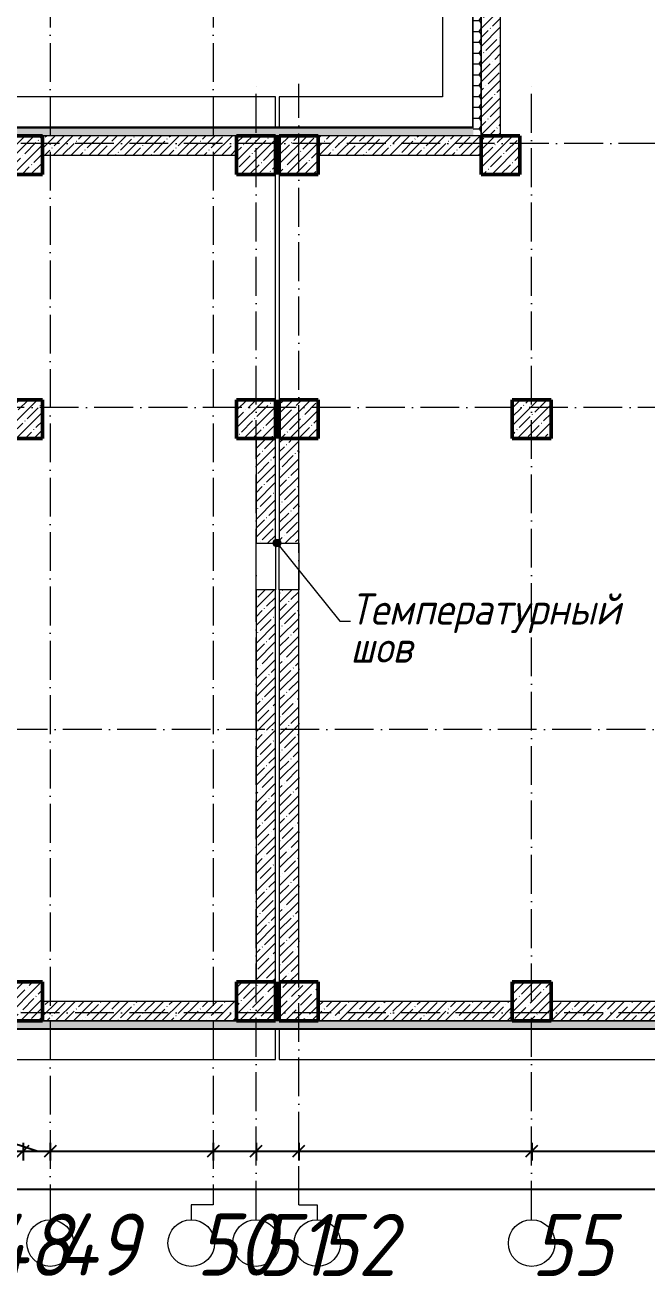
# Model space of a CAD drawing. Header units: millimetres. Extents: x -401725 to 250493, y 305116 to 802890.
# Drawn here: x -282126 to -274116, y 453809 to 469923 of the extents above; entities that cross this region are included whole.
import ezdxf

# ---------------------------------------------------------------- set-up
doc = ezdxf.new("R2010")
doc.units = ezdxf.units.MM
doc.linetypes.add('50_200_ШТРИХ_1Т_ш5_п1_п1_', pattern=[700, 500, -100, 0, -100])
for name, color, linetype, lineweight in [('A-____-____-DIMS', 7, 'Continuous', 9), ('A-FLOR-____-OTLN', 7, 'Continuous', 9), ('A-WALL-____-MCUT', 7, 'Continuous', 13), ('A-WALL-____-MCUT-1', 7, 'Continuous', 9), ('A-WALL-____-MCUT-3', 7, 'Continuous', 9), ('A-WALL-____-OTLN', 7, 'Continuous', 9), ('A-WALL-____-PATT-1', 7, 'Continuous', 9), ('A-WALL-FNSH-MCUT-1', 7, 'Continuous', 9), ('G-____-____-TEXT', 7, 'Continuous', 9), ('S-COLS-____-MCUT', 7, 'Continuous', 50), ('S-COLS-____-OTLN', 7, 'Continuous', 9), ('S-GRID-____-IDEN', 7, 'Continuous', 9), ('S-GRID-____-OTLN', 7, 'Continuous', 9), ('S-GRID-____-OTLN-1', 7, '50_200_ШТРИХ_1Т_ш5_п1_п1_', 9)]:
    doc.layers.add(name, color=color, linetype=linetype, lineweight=lineweight)
doc.styles.add('ISOCPEUR_I', font='isocpeui.ttf', dxfattribs={"width": 0.9, "height": 2.5})
doc.dimstyles.new('ISO-2_5_0_9К_БОЛЬШОЙ_ОСИ', dxfattribs={"dimscale": 304.8, "dimtxt": 248.995294, "dimasz": 0.492126, "dimexe": 0.393701, "dimexo": 0, "dimgap": 0, "dimtad": 1, "dimdec": 0, "dimzin": 0, "dimdsep": 46, "dimtxsty": 'ISOCPEUR_I', "dimblk1": 'OBLIQUE', "dimblk2": 'OBLIQUE', "dimsah": 1, "dimcen": 0.09, "dimdle": 0.393701, "dimazin": 0, "dimtfac": 1, "dimtdec": 4, "dimtix": 1, "dimtmove": 0, "dimatfit": 3, "dimfxl": 1, "dimtvp": 1, "dimtolj": 1, "dimtzin": 0, "dimarcsym": 2})
doc.dimstyles.new('ISO-2_5_0_9К_БОЛЬШОЙ_ОСИ_1', dxfattribs={"dimscale": 304.8, "dimtxt": 248.995294, "dimasz": 0.492126, "dimexe": 0.393701, "dimexo": 0, "dimgap": 0, "dimtad": 1, "dimdec": 0, "dimzin": 0, "dimdsep": 46, "dimtxsty": 'ISOCPEUR_I', "dimblk1": 'OBLIQUE', "dimblk2": 'OBLIQUE', "dimsah": 1, "dimcen": 0.09, "dimdle": 0.393701, "dimazin": 0, "dimtfac": 1, "dimtdec": 4, "dimtix": 1, "dimtmove": 1, "dimatfit": 3, "dimfxl": 1, "dimtvp": 1, "dimtolj": 1, "dimtzin": 0, "dimarcsym": 2})
pattern_1 = [(45, (-350751.34, 459015.94), (-114.04925, 114.04925), []), (45, (-350637.3, 459015.94), (-114.04925, 114.04925), [201.612, -40.322, 3.353, -36.97])]
pattern_2 = [(0, (-350751.34, 459015.94), (120.968, 69.841), [80.645, -161.29]), (120, (-350751.34, 459015.94), (-120.96808, 69.84086), [80.645, -161.29]), (60, (-350751.34, 459015.94), (-8e-05, 139.68186), [0, -161.29, 80.645, 0])]

# ---------------------------------------------------------------- blocks, each defined once
blk = doc.blocks.new('BSC_Колонна _Прямоугольная - 500х500-V59-АР1_Кладочный план подвала в осях 1-64_А-ГГ')
at = {"layer": 'S-COLS-____-OTLN'}
h = blk.add_hatch(dxfattribs=at)
h.set_pattern_fill('FP_70', color=256, style=0, pattern_type=2)
h.set_pattern_definition([(45, (-71600, 1668.96), (-114.04925, 114.04925), []), (45, (-71485.95, 1668.96), (-114.04925, 114.04925), [201.613, -40.323, 3.353, -36.97])])
h.paths.add_polyline_path([(-250, -250), (250, -250), (250, 250), (-250, 250)], flags=0)
at = {"layer": 'S-COLS-____-MCUT'}
for p, q in [((250, 250), (-250, 250)), ((-250, 250), (-250, -250)), ((250, -250), (250, 250)), ((-250, -250), (250, -250))]:
    blk.add_line(p, q, dxfattribs=at)
blk = doc.blocks.new('BSC_Колонна _Прямоугольная - 500х500-V61-АР1_Кладочный план подвала в осях 1-64_А-ГГ')
at = {"layer": 'S-COLS-____-OTLN'}
h = blk.add_hatch(dxfattribs=at)
h.set_pattern_fill('FP_72', color=256, style=0, pattern_type=2)
h.set_pattern_definition([(45, (-68600, 1668.96), (-114.04925, 114.04925), []), (45, (-68485.95, 1668.96), (-114.04925, 114.04925), [201.613, -40.323, 3.353, -36.97])])
h.paths.add_polyline_path([(-250, -250), (250, -250), (250, 250), (-250, 250)], flags=0)
at = {"layer": 'S-COLS-____-MCUT'}
for p, q in [((250, 250), (-250, 250)), ((-250, 250), (-250, -250)), ((250, -250), (250, 250)), ((-250, -250), (250, -250))]:
    blk.add_line(p, q, dxfattribs=at)
blk = doc.blocks.new('BSC_Колонна _Прямоугольная - 500х500-V62-АР1_Кладочный план подвала в осях 1-64_А-ГГ')
at = {"layer": 'S-COLS-____-OTLN'}
h = blk.add_hatch(dxfattribs=at)
h.set_pattern_fill('FP_73', color=256, style=0, pattern_type=2)
h.set_pattern_definition([(45, (-68600, -5831.04), (-114.04925, 114.04925), []), (45, (-68485.95, -5831.04), (-114.04925, 114.04925), [201.613, -40.323, 3.353, -36.97])])
h.paths.add_polyline_path([(-250, -250), (250, -250), (250, 250), (-250, 250)], flags=0)
at = {"layer": 'S-COLS-____-MCUT'}
for p, q in [((250, 250), (-250, 250)), ((-250, 250), (-250, -250)), ((250, -250), (250, 250)), ((-250, -250), (250, -250))]:
    blk.add_line(p, q, dxfattribs=at)
blk = doc.blocks.new('BSC_Колонна _Прямоугольная - 500х500-V63-АР1_Кладочный план подвала в осях 1-64_А-ГГ')
at = {"layer": 'S-COLS-____-OTLN'}
h = blk.add_hatch(dxfattribs=at)
h.set_pattern_fill('FP_74', color=256, style=0, pattern_type=2)
h.set_pattern_definition([(45, (-75150, 1668.96), (-114.04925, 114.04925), []), (45, (-75035.95, 1668.96), (-114.04925, 114.04925), [201.613, -40.323, 3.353, -36.97])])
h.paths.add_polyline_path([(-250, -250), (250, -250), (250, 250), (-250, 250)], flags=0)
at = {"layer": 'S-COLS-____-MCUT'}
for p, q in [((250, 250), (-250, 250)), ((-250, 250), (-250, -250)), ((250, -250), (250, 250)), ((-250, -250), (250, -250))]:
    blk.add_line(p, q, dxfattribs=at)
blk = doc.blocks.new('BSC_Колонна _Прямоугольная - 500х500-V64-АР1_Кладочный план подвала в осях 1-64_А-ГГ')
at = {"layer": 'S-COLS-____-OTLN'}
h = blk.add_hatch(dxfattribs=at)
h.set_pattern_fill('FP_75', color=256, style=0, pattern_type=2)
h.set_pattern_definition([(45, (-75150, -5831.04), (-114.04925, 114.04925), []), (45, (-75035.95, -5831.04), (-114.04925, 114.04925), [201.613, -40.323, 3.353, -36.97])])
h.paths.add_polyline_path([(-250, -250), (250, -250), (250, 250), (-250, 250)], flags=0)
at = {"layer": 'S-COLS-____-MCUT'}
for p, q in [((250, 250), (-250, 250)), ((-250, 250), (-250, -250)), ((250, -250), (250, 250)), ((-250, -250), (250, -250))]:
    blk.add_line(p, q, dxfattribs=at)
blk = doc.blocks.new('BSC_Колонна _Прямоугольная - 500х500-V106-АР1_Кладочный план подвала в осях 1-64_А-ГГ')
at = {"layer": 'S-COLS-____-OTLN'}
h = blk.add_hatch(dxfattribs=at)
h.set_pattern_fill('FP_118', color=256, style=0, pattern_type=2)
h.set_pattern_definition([(45, (-68600, -9231.04), (-114.04925, 114.04925), []), (45, (-68485.95, -9231.04), (-114.04925, 114.04925), [201.613, -40.323, 3.353, -36.97])])
h.paths.add_polyline_path([(-250, -250), (250, -250), (250, 250), (-250, 250)], flags=0)
at = {"layer": 'S-COLS-____-MCUT'}
for p, q in [((250, 250), (-250, 250)), ((-250, 250), (-250, -250)), ((250, -250), (250, 250)), ((-250, -250), (250, -250))]:
    blk.add_line(p, q, dxfattribs=at)
blk = doc.blocks.new('BSC_Колонна _Прямоугольная - 500х500-V121-АР1_Кладочный план подвала в осях 1-64_А-ГГ')
at = {"layer": 'S-COLS-____-OTLN'}
h = blk.add_hatch(dxfattribs=at)
h.set_pattern_fill('FP_136', color=256, style=0, pattern_type=2)
h.set_pattern_definition([(45, (-72150, 1668.96), (-114.04925, 114.04925), []), (45, (-72035.95, 1668.96), (-114.04925, 114.04925), [201.613, -40.323, 3.353, -36.97])])
h.paths.add_polyline_path([(-250, -250), (250, -250), (250, 250), (-250, 250)], flags=0)
at = {"layer": 'S-COLS-____-MCUT'}
for p, q in [((250, 250), (-250, 250)), ((-250, 250), (-250, -250)), ((250, -250), (250, 250)), ((-250, -250), (250, -250))]:
    blk.add_line(p, q, dxfattribs=at)
blk = doc.blocks.new('BSC_Колонна _Прямоугольная - 500х500-V122-АР1_Кладочный план подвала в осях 1-64_А-ГГ')
at = {"layer": 'S-COLS-____-OTLN'}
h = blk.add_hatch(dxfattribs=at)
h.set_pattern_fill('FP_137', color=256, style=0, pattern_type=2)
h.set_pattern_definition([(45, (-71600, -5831.04), (-114.04925, 114.04925), []), (45, (-71485.95, -5831.04), (-114.04925, 114.04925), [201.613, -40.323, 3.353, -36.97])])
h.paths.add_polyline_path([(-250, -250), (250, -250), (250, 250), (-250, 250)], flags=0)
at = {"layer": 'S-COLS-____-MCUT'}
for p, q in [((250, 250), (-250, 250)), ((-250, 250), (-250, -250)), ((250, -250), (250, 250)), ((-250, -250), (250, -250))]:
    blk.add_line(p, q, dxfattribs=at)
blk = doc.blocks.new('BSC_Колонна _Прямоугольная - 500х500-V123-АР1_Кладочный план подвала в осях 1-64_А-ГГ')
at = {"layer": 'S-COLS-____-OTLN'}
h = blk.add_hatch(dxfattribs=at)
h.set_pattern_fill('FP_138', color=256, style=0, pattern_type=2)
h.set_pattern_definition([(45, (-72150, -9231.04), (-114.04925, 114.04925), []), (45, (-72035.95, -9231.04), (-114.04925, 114.04925), [201.613, -40.323, 3.353, -36.97])])
h.paths.add_polyline_path([(-250, -250), (250, -250), (250, 250), (-250, 250)], flags=0)
at = {"layer": 'S-COLS-____-MCUT'}
for p, q in [((250, 250), (-250, 250)), ((-250, 250), (-250, -250)), ((250, -250), (250, 250)), ((-250, -250), (250, -250))]:
    blk.add_line(p, q, dxfattribs=at)
blk = doc.blocks.new('BSC_Колонна _Прямоугольная - 500х500-V124-АР1_Кладочный план подвала в осях 1-64_А-ГГ')
at = {"layer": 'S-COLS-____-OTLN'}
h = blk.add_hatch(dxfattribs=at)
h.set_pattern_fill('FP_139', color=256, style=0, pattern_type=2)
h.set_pattern_definition([(45, (-71600, -9231.04), (-114.04925, 114.04925), []), (45, (-71485.95, -9231.04), (-114.04925, 114.04925), [201.613, -40.323, 3.353, -36.97])])
h.paths.add_polyline_path([(-250, -250), (250, -250), (250, 250), (-250, 250)], flags=0)
at = {"layer": 'S-COLS-____-MCUT'}
for p, q in [((250, 250), (-250, 250)), ((-250, 250), (-250, -250)), ((250, -250), (250, 250)), ((-250, -250), (250, -250))]:
    blk.add_line(p, q, dxfattribs=at)
blk = doc.blocks.new('BSC_Колонна _Прямоугольная - 500х500-V140-АР1_Кладочный план подвала в осях 1-64_А-ГГ')
at = {"layer": 'S-COLS-____-OTLN'}
h = blk.add_hatch(dxfattribs=at)
h.set_pattern_fill('FP_156', color=256, style=0, pattern_type=2)
h.set_pattern_definition([(45, (-72150, -5831.04), (-114.04925, 114.04925), []), (45, (-72035.95, -5831.04), (-114.04925, 114.04925), [201.613, -40.323, 3.353, -36.97])])
h.paths.add_polyline_path([(-250, -250), (250, -250), (250, 250), (-250, 250)], flags=0)
at = {"layer": 'S-COLS-____-MCUT'}
for p, q in [((250, 250), (-250, 250)), ((-250, 250), (-250, -250)), ((250, -250), (250, 250)), ((-250, -250), (250, -250))]:
    blk.add_line(p, q, dxfattribs=at)
blk = doc.blocks.new('BSC_Колонна _Прямоугольная - 500х500-V151-АР1_Кладочный план подвала в осях 1-64_А-ГГ')
at = {"layer": 'S-COLS-____-OTLN'}
h = blk.add_hatch(dxfattribs=at)
h.set_pattern_fill('FP_169', color=256, style=0, pattern_type=2)
h.set_pattern_definition([(45, (-74750, -9231.04), (-114.04925, 114.04925), []), (45, (-74635.95, -9231.04), (-114.04925, 114.04925), [201.613, -40.323, 3.353, -36.97])])
h.paths.add_polyline_path([(-250, -250), (250, -250), (250, 250), (-250, 250)], flags=0)
at = {"layer": 'S-COLS-____-MCUT'}
for p, q in [((250, 250), (-250, 250)), ((-250, 250), (-250, -250)), ((250, -250), (250, 250)), ((-250, -250), (250, -250))]:
    blk.add_line(p, q, dxfattribs=at)
blk = doc.blocks.new('Ось сетки - Круг_Ø6_00__ISO-2_5_0_9K_-25732049-АР1_Кладочный план подвала в осях 1-64_А-ГГ')
at = {"layer": 'S-GRID-____-IDEN'}
blk.add_circle((0, 0), 3, dxfattribs=at)
blk = doc.blocks.new('_Oblique')
at = {"color": 0, "linetype": 'ByBlock', "lineweight": -2}
blk.add_line((-0.5, -0.5), (0.5, 0.5), dxfattribs=at)
blk = doc.blocks.new('*D8145')
at = {"layer": 'A-____-____-DIMS', "color": 0, "lineweight": -2, "transparency": 16777216}
for p, q in [((-288271, 455417), (-282031, 455417)), ((-288151, 455523), (-288151, 455297)), ((-282151, 455523), (-282151, 455297))]:
    blk.add_line(p, q, dxfattribs=at)
at = {"layer": 'Defpoints', "color": 0, "transparency": 16777216}
for p in [(-288151, 455523), (-282151, 455523), (-282151, 455417)]:
    blk.add_point(p, dxfattribs=at)
at = {"layer": 'A-____-____-DIMS', "color": 0, "lineweight": -2, "transparency": 16777216, "xscale": 150, "yscale": 150, "zscale": 150, "rotation": 180}
blk.add_blockref('_Oblique', (-288151, 455417), dxfattribs=at)
at = {"layer": 'A-____-____-DIMS', "color": 0, "lineweight": -2, "transparency": 16777216, "xscale": 150, "yscale": 150, "zscale": 150}
blk.add_blockref('_Oblique', (-282151, 455417), dxfattribs=at)
at = {"layer": 'A-____-____-DIMS', "color": 0, "transparency": 16777216, "insert": (-285151, 455419), "char_height": 2.5, "width": 758.48, "attachment_point": 5, "style": 'ISOCPEUR_I'}
blk.add_mtext('\\A1;6000', dxfattribs=at)
blk = doc.blocks.new('*D8146')
at = {"layer": 'A-____-____-DIMS', "color": 0, "lineweight": -2, "transparency": 16777216}
for p, q in [((-282461, 455577), (-282466, 455577)), ((-281976, 455417), (-282461, 455577)), ((-282271, 455417), (-281681, 455417)), ((-282151, 455523), (-282151, 455297)), ((-281801, 455523), (-281801, 455297))]:
    blk.add_line(p, q, dxfattribs=at)
at = {"layer": 'Defpoints', "color": 0, "transparency": 16777216}
for p in [(-282151, 455523), (-281801, 455523), (-281801, 455417)]:
    blk.add_point(p, dxfattribs=at)
at = {"layer": 'A-____-____-DIMS', "color": 0, "lineweight": -2, "transparency": 16777216, "xscale": 150, "yscale": 150, "zscale": 150, "rotation": 180}
blk.add_blockref('_Oblique', (-282151, 455417), dxfattribs=at)
at = {"layer": 'A-____-____-DIMS', "color": 0, "lineweight": -2, "transparency": 16777216, "xscale": 150, "yscale": 150, "zscale": 150}
blk.add_blockref('_Oblique', (-281801, 455417), dxfattribs=at)
at = {"layer": 'A-____-____-DIMS', "color": 0, "transparency": 16777216, "insert": (-283030, 455581), "char_height": 2.5, "width": 568.86, "attachment_point": 1, "line_spacing_factor": 1.149209, "style": 'ISOCPEUR_I'}
blk.add_mtext('\\A1;350', dxfattribs=at)
blk = doc.blocks.new('*D8147')
at = {"layer": 'A-____-____-DIMS', "color": 0, "lineweight": -2, "transparency": 16777216}
for p, q in [((-281921, 455417), (-279581, 455417)), ((-281801, 455523), (-281801, 455297)), ((-279701, 455523), (-279701, 455297))]:
    blk.add_line(p, q, dxfattribs=at)
at = {"layer": 'Defpoints', "color": 0, "transparency": 16777216}
for p in [(-281801, 455523), (-279701, 455523), (-279701, 455417)]:
    blk.add_point(p, dxfattribs=at)
at = {"layer": 'A-____-____-DIMS', "color": 0, "lineweight": -2, "transparency": 16777216, "xscale": 150, "yscale": 150, "zscale": 150, "rotation": 180}
blk.add_blockref('_Oblique', (-281801, 455417), dxfattribs=at)
at = {"layer": 'A-____-____-DIMS', "color": 0, "lineweight": -2, "transparency": 16777216, "xscale": 150, "yscale": 150, "zscale": 150}
blk.add_blockref('_Oblique', (-279701, 455417), dxfattribs=at)
at = {"layer": 'A-____-____-DIMS', "color": 0, "transparency": 16777216, "insert": (-280751, 455419), "char_height": 2.5, "width": 701.02, "attachment_point": 5, "style": 'ISOCPEUR_I'}
blk.add_mtext('\\A1;2100', dxfattribs=at)
blk = doc.blocks.new('*D8148')
at = {"layer": 'A-____-____-DIMS', "color": 0, "lineweight": -2, "transparency": 16777216}
for p, q in [((-279821, 455417), (-279031, 455417)), ((-279701, 455523), (-279701, 455297)), ((-279151, 455523), (-279151, 455297))]:
    blk.add_line(p, q, dxfattribs=at)
at = {"layer": 'Defpoints', "color": 0, "transparency": 16777216}
for p in [(-279701, 455523), (-279151, 455523), (-279151, 455417)]:
    blk.add_point(p, dxfattribs=at)
at = {"layer": 'A-____-____-DIMS', "color": 0, "lineweight": -2, "transparency": 16777216, "xscale": 150, "yscale": 150, "zscale": 150, "rotation": 180}
blk.add_blockref('_Oblique', (-279701, 455417), dxfattribs=at)
at = {"layer": 'A-____-____-DIMS', "color": 0, "lineweight": -2, "transparency": 16777216, "xscale": 150, "yscale": 150, "zscale": 150}
blk.add_blockref('_Oblique', (-279151, 455417), dxfattribs=at)
at = {"layer": 'A-____-____-DIMS', "color": 0, "transparency": 16777216, "insert": (-279426, 455419), "char_height": 2.5, "width": 568.86, "attachment_point": 5, "style": 'ISOCPEUR_I'}
blk.add_mtext('\\A1;550', dxfattribs=at)
blk = doc.blocks.new('*D8149')
at = {"layer": 'A-____-____-DIMS', "color": 0, "lineweight": -2, "transparency": 16777216}
for p, q in [((-279271, 455417), (-278481, 455417)), ((-279151, 455523), (-279151, 455297)), ((-278601, 455523), (-278601, 455297))]:
    blk.add_line(p, q, dxfattribs=at)
at = {"layer": 'Defpoints', "color": 0, "transparency": 16777216}
for p in [(-279151, 455523), (-278601, 455523), (-278601, 455417)]:
    blk.add_point(p, dxfattribs=at)
at = {"layer": 'A-____-____-DIMS', "color": 0, "lineweight": -2, "transparency": 16777216, "xscale": 150, "yscale": 150, "zscale": 150, "rotation": 180}
blk.add_blockref('_Oblique', (-279151, 455417), dxfattribs=at)
at = {"layer": 'A-____-____-DIMS', "color": 0, "lineweight": -2, "transparency": 16777216, "xscale": 150, "yscale": 150, "zscale": 150}
blk.add_blockref('_Oblique', (-278601, 455417), dxfattribs=at)
at = {"layer": 'A-____-____-DIMS', "color": 0, "transparency": 16777216, "insert": (-278876, 455419), "char_height": 2.5, "width": 568.86, "attachment_point": 5, "style": 'ISOCPEUR_I'}
blk.add_mtext('\\A1;550', dxfattribs=at)
blk = doc.blocks.new('*D8150')
at = {"layer": 'A-____-____-DIMS', "color": 0, "lineweight": -2, "transparency": 16777216}
for p, q in [((-278721, 455417), (-275481, 455417)), ((-278601, 455523), (-278601, 455297)), ((-275601, 455523), (-275601, 455297))]:
    blk.add_line(p, q, dxfattribs=at)
at = {"layer": 'Defpoints', "color": 0, "transparency": 16777216}
for p in [(-278601, 455523), (-275601, 455523), (-275601, 455417)]:
    blk.add_point(p, dxfattribs=at)
at = {"layer": 'A-____-____-DIMS', "color": 0, "lineweight": -2, "transparency": 16777216, "xscale": 150, "yscale": 150, "zscale": 150, "rotation": 180}
blk.add_blockref('_Oblique', (-278601, 455417), dxfattribs=at)
at = {"layer": 'A-____-____-DIMS', "color": 0, "lineweight": -2, "transparency": 16777216, "xscale": 150, "yscale": 150, "zscale": 150}
blk.add_blockref('_Oblique', (-275601, 455417), dxfattribs=at)
at = {"layer": 'A-____-____-DIMS', "color": 0, "transparency": 16777216, "insert": (-277101, 455419), "char_height": 2.5, "width": 758.48, "attachment_point": 5, "style": 'ISOCPEUR_I'}
blk.add_mtext('\\A1;3000', dxfattribs=at)
blk = doc.blocks.new('*D8151')
at = {"layer": 'A-____-____-DIMS', "color": 0, "lineweight": -2, "transparency": 16777216}
for p, q in [((-275721, 455417), (-269331, 455417)), ((-275601, 455523), (-275601, 455297)), ((-269451, 455523), (-269451, 455297))]:
    blk.add_line(p, q, dxfattribs=at)
at = {"layer": 'Defpoints', "color": 0, "transparency": 16777216}
for p in [(-275601, 455523), (-269451, 455523), (-269451, 455417)]:
    blk.add_point(p, dxfattribs=at)
at = {"layer": 'A-____-____-DIMS', "color": 0, "lineweight": -2, "transparency": 16777216, "xscale": 150, "yscale": 150, "zscale": 150, "rotation": 180}
blk.add_blockref('_Oblique', (-275601, 455417), dxfattribs=at)
at = {"layer": 'A-____-____-DIMS', "color": 0, "lineweight": -2, "transparency": 16777216, "xscale": 150, "yscale": 150, "zscale": 150}
blk.add_blockref('_Oblique', (-269451, 455417), dxfattribs=at)
at = {"layer": 'A-____-____-DIMS', "color": 0, "transparency": 16777216, "insert": (-272526, 455419), "char_height": 2.5, "width": 701.02, "attachment_point": 5, "style": 'ISOCPEUR_I'}
blk.add_mtext('\\A1;6150', dxfattribs=at)
blk = doc.blocks.new('*D8157')
at = {"layer": 'A-____-____-DIMS', "color": 0, "lineweight": -2, "transparency": 16777216}
for p, q in [((-353221, 454929), (-249481, 454929)), ((-353101, 455035), (-353101, 454809)), ((-249601, 455035), (-249601, 454809))]:
    blk.add_line(p, q, dxfattribs=at)
at = {"layer": 'Defpoints', "color": 0, "transparency": 16777216}
for p in [(-353101, 455035), (-249601, 455035), (-249601, 454929)]:
    blk.add_point(p, dxfattribs=at)
at = {"layer": 'A-____-____-DIMS', "color": 0, "lineweight": -2, "transparency": 16777216, "xscale": 150, "yscale": 150, "zscale": 150, "rotation": 180}
blk.add_blockref('_Oblique', (-353101, 454929), dxfattribs=at)
at = {"layer": 'A-____-____-DIMS', "color": 0, "lineweight": -2, "transparency": 16777216, "xscale": 150, "yscale": 150, "zscale": 150}
blk.add_blockref('_Oblique', (-249601, 454929), dxfattribs=at)
at = {"layer": 'A-____-____-DIMS', "color": 0, "transparency": 16777216, "insert": (-301351, 454930), "char_height": 2.5, "width": 1080.26, "attachment_point": 5, "style": 'ISOCPEUR_I'}
blk.add_mtext('\\A1;103500', dxfattribs=at)

msp = doc.modelspace()

# ---------------------------------------------------------------- hatches: boundary and pattern name
at = {"layer": 'A-WALL-____-PATT-1'}
h = msp.add_hatch(dxfattribs=at)
h.set_pattern_fill('FP_91', color=256, style=0, pattern_type=2)
h.set_pattern_definition(pattern_2)
h.paths.add_polyline_path([(-276353.3432, 468498.983), (-276253.3432, 468498.983), (-276253.3432, 471411.983), (-276251.3432, 471411.983), (-276251.3432, 471419.983), (-276353.3432, 471419.983), (-276353.3432, 468598.983)], flags=0)
h = msp.add_hatch(dxfattribs=at)
h.set_pattern_fill('FP_1', color=256, style=0, pattern_type=2)
h.set_pattern_definition(pattern_1)
h.paths.add_polyline_path([(-276001.3432, 468496.983), (-276001.3432, 471346.983), (-276251.3432, 471346.983), (-276251.3432, 468496.983)], flags=0)
h = msp.add_hatch(dxfattribs=at)
h.set_pattern_fill('FP_91', color=256, style=0, pattern_type=2)
h.set_pattern_definition(pattern_2)
h.paths.add_polyline_path([(-276361.3432, 468496.983), (-276353.3432, 468496.983), (-276353.3432, 468598.983), (-327199.3432, 468598.983), (-327199.3432, 468498.983), (-276361.3432, 468498.983)], flags=0)
h = msp.add_hatch(dxfattribs=at)
h.set_pattern_fill('FP_1', color=256, style=0, pattern_type=2)
h.set_pattern_definition(pattern_1)
h.paths.add_polyline_path([(-279401.3432, 468246.983), (-279401.3432, 468496.983), (-281901.3432, 468496.983), (-281901.3432, 468246.983), (-280066.582, 468246.983)], flags=0)
h = msp.add_hatch(dxfattribs=at)
h.set_pattern_fill('FP_1', color=256, style=0, pattern_type=2)
h.set_pattern_definition(pattern_1)
h.paths.add_polyline_path([(-276531.5755, 468246.983), (-276251.3432, 468246.983), (-276251.3432, 468496.983), (-278351.3432, 468496.983), (-278351.3432, 468246.983)], flags=0)
h = msp.add_hatch(dxfattribs=at)
h.set_pattern_fill('FP_1', color=256, style=0, pattern_type=2)
h.set_pattern_definition(pattern_1)
h.paths.add_polyline_path([(-278901.3432, 457596.983), (-278901.3432, 462646.983), (-279151.3432, 462646.983), (-279151.3432, 457596.983)], flags=0)
h.paths.add_polyline_path([(-279151.3432, 463246.983), (-278901.3432, 463246.983), (-278901.3432, 464596.983), (-279151.3432, 464596.983)], flags=0)
h = msp.add_hatch(dxfattribs=at)
h.set_pattern_fill('FP_1', color=256, style=0, pattern_type=2)
h.set_pattern_definition(pattern_1)
h.paths.add_polyline_path([(-278851.3432, 457596.983), (-278601.3432, 457596.983), (-278601.3432, 462646.983), (-278851.3432, 462646.983)], flags=0)
h.paths.add_polyline_path([(-278601.3432, 463246.983), (-278601.3432, 464596.983), (-278851.3432, 464596.983), (-278851.3432, 463246.983)], flags=0)
h = msp.add_hatch(dxfattribs=at)
h.set_pattern_fill('FP_1', color=256, style=0, pattern_type=2)
h.set_pattern_definition(pattern_1)
h.paths.add_polyline_path([(-279401.3432, 457096.983), (-279401.3432, 457346.983), (-281901.3432, 457346.983), (-281901.3432, 457096.983), (-280066.582, 457096.983)], flags=0)
h = msp.add_hatch(dxfattribs=at)
h.set_pattern_fill('FP_1', color=256, style=0, pattern_type=2)
h.set_pattern_definition(pattern_1)
h.paths.add_polyline_path([(-275851.3432, 457096.983), (-275851.3432, 457346.983), (-278351.3432, 457346.983), (-278351.3432, 457096.983)], flags=0)
h = msp.add_hatch(dxfattribs=at)
h.set_pattern_fill('FP_1', color=256, style=0, pattern_type=2)
h.set_pattern_definition(pattern_1)
h.paths.add_polyline_path([(-269851.3432, 457096.983), (-269851.3432, 457346.983), (-275351.3432, 457346.983), (-275351.3432, 457096.983), (-272996.5691, 457096.983)], flags=0)
h = msp.add_hatch(dxfattribs=at)
h.set_pattern_fill('FP_91', color=256, style=0, pattern_type=2)
h.set_pattern_definition(pattern_2)
h.paths.add_polyline_path([(-249399.3432, 456994.983), (-249399.3432, 457094.983), (-353203.3432, 457094.983), (-353203.3432, 456994.983), (-251786.5304, 456994.983)], flags=0)
at = {"layer": 'G-____-____-TEXT'}
h = msp.add_hatch(color=256, dxfattribs=at)
edge = h.paths.add_edge_path(flags=0)
edge.add_arc((-278881.3488, 463251.3472), 50, 0, 360)

# ---------------------------------------------------------------- linework, layer by layer
at = {"layer": 'A-FLOR-____-OTLN'}
for p, q in [((-276751.3432, 470846.983), (-276751.3432, 468996.983)), ((-278901.3432, 468996.983), (-312401.3432, 468996.983)), ((-278901.3432, 468606.983), (-278901.3432, 468996.983)), ((-278851.3432, 468996.983), (-278851.3432, 468606.983)), ((-276751.3432, 468996.983), (-278851.3432, 468996.983)), ((-278901.3432, 465096.983), (-278901.3432, 467996.983)), ((-278851.3432, 467996.983), (-278851.3432, 465096.983)), ((-278901.3432, 456596.983), (-278901.3432, 456986.983)), ((-278851.3432, 456986.983), (-278851.3432, 456596.983)), ((-312401.3432, 456596.983), (-278901.3432, 456596.983)), ((-278851.3432, 456596.983), (-249001.3432, 456596.983))]:
    msp.add_line(p, q, dxfattribs=at)
at = {"layer": 'A-WALL-____-MCUT'}
for p, q in [((-276361.3432, 471411.983), (-276361.3432, 468606.983)), ((-276353.3432, 468598.983), (-276353.3432, 471419.983)), ((-327099.3432, 468598.983), (-276353.3432, 468598.983)), ((-276361.3432, 468606.983), (-327091.3432, 468606.983)), ((-353311.3432, 456986.983), (-249391.3432, 456986.983)), ((-249399.3432, 456994.983), (-353303.3432, 456994.983))]:
    msp.add_line(p, q, dxfattribs=at)
at = {"layer": 'A-WALL-____-MCUT-1'}
for p, q in [((-276251.3432, 471346.983), (-276251.3432, 468496.983)), ((-276001.3432, 468496.983), (-276001.3432, 471346.983)), ((-279401.3432, 468496.983), (-281901.3432, 468496.983)), ((-276251.3432, 468496.983), (-278351.3432, 468496.983)), ((-281901.3432, 468246.983), (-279401.3432, 468246.983)), ((-278351.3432, 468246.983), (-276251.3432, 468246.983)), ((-279151.3432, 464596.983), (-279151.3432, 463246.983)), ((-278901.3432, 463246.983), (-278901.3432, 464596.983)), ((-278851.3432, 464596.983), (-278851.3432, 463246.983)), ((-278601.3432, 463246.983), (-278601.3432, 464596.983)), ((-279151.3432, 463246.983), (-278901.3432, 463246.983)), ((-278851.3432, 463246.983), (-278601.3432, 463246.983)), ((-279151.3432, 462646.983), (-279151.3432, 457596.983)), ((-278901.3432, 462646.983), (-279151.3432, 462646.983)), ((-278901.3432, 457596.983), (-278901.3432, 462646.983)), ((-278851.3432, 462646.983), (-278851.3432, 457596.983)), ((-278601.3432, 462646.983), (-278851.3432, 462646.983)), ((-278601.3432, 457596.983), (-278601.3432, 462646.983)), ((-279401.3432, 457346.983), (-281901.3432, 457346.983)), ((-275851.3432, 457346.983), (-278351.3432, 457346.983)), ((-269851.3432, 457346.983), (-275351.3432, 457346.983)), ((-281901.3432, 457096.983), (-279401.3432, 457096.983)), ((-278351.3432, 457096.983), (-275851.3432, 457096.983)), ((-275351.3432, 457096.983), (-269851.3432, 457096.983))]:
    msp.add_line(p, q, dxfattribs=at)
at = {"layer": 'A-WALL-____-MCUT-3'}
for p, q in [((-276253.3432, 468496.983), (-276253.3432, 471521.983)), ((-327201.3432, 468498.983), (-276251.3432, 468498.983)), ((-276353.3432, 468498.983), (-276353.3432, 468496.983)), ((-249499.3432, 457094.983), (-353203.3432, 457094.983))]:
    msp.add_line(p, q, dxfattribs=at)
at = {"layer": 'A-WALL-____-OTLN'}
for p, q in [((-279151.3432, 462646.983), (-279151.3432, 463246.983)), ((-278901.3432, 463246.983), (-278901.3432, 462646.983)), ((-278851.3432, 462646.983), (-278851.3432, 463246.983)), ((-278601.3432, 463246.983), (-278601.3432, 462646.983))]:
    msp.add_line(p, q, dxfattribs=at)
at = {"layer": 'A-WALL-FNSH-MCUT-1'}
for p, q in [((-278901.3432, 468496.983), (-278851.3432, 468496.983)), ((-278851.3432, 457096.983), (-278901.3432, 457096.983))]:
    msp.add_line(p, q, dxfattribs=at)
at = {"layer": 'G-____-____-TEXT'}
for p, q in [((-278881.3488, 463251.3472), (-278073.2953, 462243.9638)), ((-278073.2953, 462243.9638), (-277935.0059, 462243.9638))]:
    msp.add_line(p, q, dxfattribs=at)
msp.add_circle((-278881.3488, 463251.3472), 50, dxfattribs=at)
at = {"layer": 'S-GRID-____-OTLN'}
for p, q in [((-279985.5981, 454723.7281), (-279985.5981, 454533.3346)), ((-279701.3432, 454723.7281), (-279985.5981, 454723.7281)), ((-278601.3432, 454723.7281), (-278361.5491, 454723.7281)), ((-278361.5491, 454723.7281), (-278361.5491, 454533.3346))]:
    msp.add_line(p, q, dxfattribs=at)
at = {"layer": 'S-GRID-____-OTLN-1'}
for p, q in [((-281801.3432, 508896.9006), (-281801.3432, 454533.3346)), ((-279701.3432, 508896.9006), (-279701.3432, 454723.7281)), ((-279151.3432, 454533.3346), (-279151.3432, 469166.4803)), ((-278601.3432, 454723.7281), (-278601.3432, 469166.4803)), ((-275601.3432, 454533.3346), (-275601.3432, 469166.4803)), ((-246676.9366, 468396.983), (-355213.8729, 468396.983)), ((-260432.5559, 464996.983), (-355420.1134, 464996.983)), ((-246832.7496, 460846.983), (-355420.1134, 460846.983)), ((-246676.9366, 457196.983), (-355420.1134, 457196.983))]:
    msp.add_line(p, q, dxfattribs=at)

# ---------------------------------------------------------------- block references
at = {"layer": 'S-COLS-____-OTLN'}
for name, p in [('BSC_Колонна _Прямоугольная - 500х500-V106-АР1_Кладочный план подвала в осях 1-64_А-ГГ', (-282151.3432, 468246.983)), ('BSC_Колонна _Прямоугольная - 500х500-V124-АР1_Кладочный план подвала в осях 1-64_А-ГГ', (-279151.3432, 468246.983)), ('BSC_Колонна _Прямоугольная - 500х500-V123-АР1_Кладочный план подвала в осях 1-64_А-ГГ', (-278601.3432, 468246.983)), ('BSC_Колонна _Прямоугольная - 500х500-V151-АР1_Кладочный план подвала в осях 1-64_А-ГГ', (-276001.3432, 468246.983)), ('BSC_Колонна _Прямоугольная - 500х500-V62-АР1_Кладочный план подвала в осях 1-64_А-ГГ', (-282151.3432, 464846.983)), ('BSC_Колонна _Прямоугольная - 500х500-V122-АР1_Кладочный план подвала в осях 1-64_А-ГГ', (-279151.3432, 464846.983)), ('BSC_Колонна _Прямоугольная - 500х500-V140-АР1_Кладочный план подвала в осях 1-64_А-ГГ', (-278601.3432, 464846.983)), ('BSC_Колонна _Прямоугольная - 500х500-V64-АР1_Кладочный план подвала в осях 1-64_А-ГГ', (-275601.3432, 464846.983)), ('BSC_Колонна _Прямоугольная - 500х500-V61-АР1_Кладочный план подвала в осях 1-64_А-ГГ', (-282151.3432, 457346.983)), ('BSC_Колонна _Прямоугольная - 500х500-V59-АР1_Кладочный план подвала в осях 1-64_А-ГГ', (-279151.3432, 457346.983)), ('BSC_Колонна _Прямоугольная - 500х500-V121-АР1_Кладочный план подвала в осях 1-64_А-ГГ', (-278601.3432, 457346.983)), ('BSC_Колонна _Прямоугольная - 500х500-V63-АР1_Кладочный план подвала в осях 1-64_А-ГГ', (-275601.3432, 457346.983))]:
    msp.add_blockref(name, p, dxfattribs=at)
at = {"layer": 'S-GRID-____-IDEN', "xscale": 99.99999999999993, "yscale": 99.99999999999993, "zscale": 99.99999999999993, "rotation": 180}
for p in [(-281801.3432, 454233.3346), (-279985.5981, 454233.3346)]:
    msp.add_blockref('Ось сетки - Круг_Ø6_00__ISO-2_5_0_9K_-25732049-АР1_Кладочный план подвала в осях 1-64_А-ГГ', p, dxfattribs=at)
at = {"layer": 'S-GRID-____-IDEN', "xscale": 99.99999999999993, "yscale": 99.99999999999993, "zscale": 99.99999999999993}
for p in [(-279151.3432, 454233.3346), (-278361.5491, 454233.3346), (-275601.3432, 454233.3346)]:
    msp.add_blockref('Ось сетки - Круг_Ø6_00__ISO-2_5_0_9K_-25732049-АР1_Кладочный план подвала в осях 1-64_А-ГГ', p, dxfattribs=at)

# ---------------------------------------------------------------- texts
at = {"layer": 'G-____-____-TEXT', "char_height": 400, "attachment_point": 1, "style": 'ISOCPEUR_I'}
for s, insert, width in [('Температурный', (-277935.0059, 462599.818), 2763.416813), ('шов', (-277935.0059, 462110.3388), 656.582063)]:
    msp.add_mtext(s, dxfattribs=dict(at, insert=insert, width=width))
at = {"layer": 'S-GRID-____-IDEN', "char_height": 800, "attachment_point": 1, "style": 'ISOCPEUR_I'}
for s, insert, width in [('48', (-282635.1827, 454609.363), 425.696062), ('49', (-281743.0498, 454614.522), 425.696062), ('50', (-279918.3046, 454614.522), 404.0505), ('51', (-279130.7564, 454609.363), 346.329), ('52', (-278364.8123, 454609.363), 404.0505), ('55', (-275604.6064, 454609.363), 404.0505)]:
    msp.add_mtext(s, dxfattribs=dict(at, insert=insert, width=width))

# ---------------------------------------------------------------- dimensions: what is measured, and where the dimension line sits
at = {"layer": 'A-____-____-DIMS'}
dim = msp.add_linear_dim(base=(-281801.3432, 455417.418), p1=(-282151.3432, 455523.484), p2=(-281801.3432, 455523.484), dimstyle='ISO-2_5_0_9К_БОЛЬШОЙ_ОСИ_1', override={"dimtxt": 400, "dimpost": '<>', "dimfxl": 350}, dxfattribs=at)
dim.commit()
dim.dimension.update_dxf_attribs({"geometry": '*D8146', "text_midpoint": (-282460.9688, 455577.3653), "dimtype": 160})
for base, p1, p2, override, picture, middle in [((-282151.3432, 455417.418), (-288151.3432, 455523.484), (-282151.3432, 455523.484), {"dimtxt": 400, "dimpost": '<>', "dimfxl": 6000}, '*D8145', (-285151.3432, 455418.668)), ((-279701.3432, 455417.418), (-281801.3432, 455523.484), (-279701.3432, 455523.484), {"dimtxt": 400, "dimpost": '<>', "dimfxl": 2100}, '*D8147', (-280751.3432, 455418.668)), ((-279151.3432, 455417.418), (-279701.3432, 455523.484), (-279151.3432, 455523.484), {"dimtxt": 400, "dimpost": '<>', "dimfxl": 550}, '*D8148', (-279426.3432, 455418.668)), ((-278601.3432, 455417.418), (-279151.3432, 455523.484), (-278601.3432, 455523.484), {"dimtxt": 400, "dimpost": '<>', "dimfxl": 550}, '*D8149', (-278876.3432, 455418.668)), ((-275601.3432, 455417.418), (-278601.3432, 455523.484), (-275601.3432, 455523.484), {"dimtxt": 400, "dimpost": '<>', "dimfxl": 3000}, '*D8150', (-277101.3432, 455418.668)), ((-269451.3432, 455417.418), (-275601.3432, 455523.484), (-269451.3432, 455523.484), {"dimtxt": 400, "dimpost": '<>', "dimfxl": 6150}, '*D8151', (-272526.3432, 455418.668)), ((-249601.3432, 454929.2109), (-353101.3432, 455035.2769), (-249601.3432, 455035.2769), {"dimtxt": 400, "dimpost": '<>', "dimfxl": 103500}, '*D8157', (-301351.3432, 454930.4609))]:
    dim = msp.add_linear_dim(base=base, p1=p1, p2=p2, dimstyle='ISO-2_5_0_9К_БОЛЬШОЙ_ОСИ', override=override, dxfattribs=at)
    dim.commit()
    dim.dimension.update_dxf_attribs({"geometry": picture, "text_midpoint": middle})

doc.saveas('drawing.dxf')
